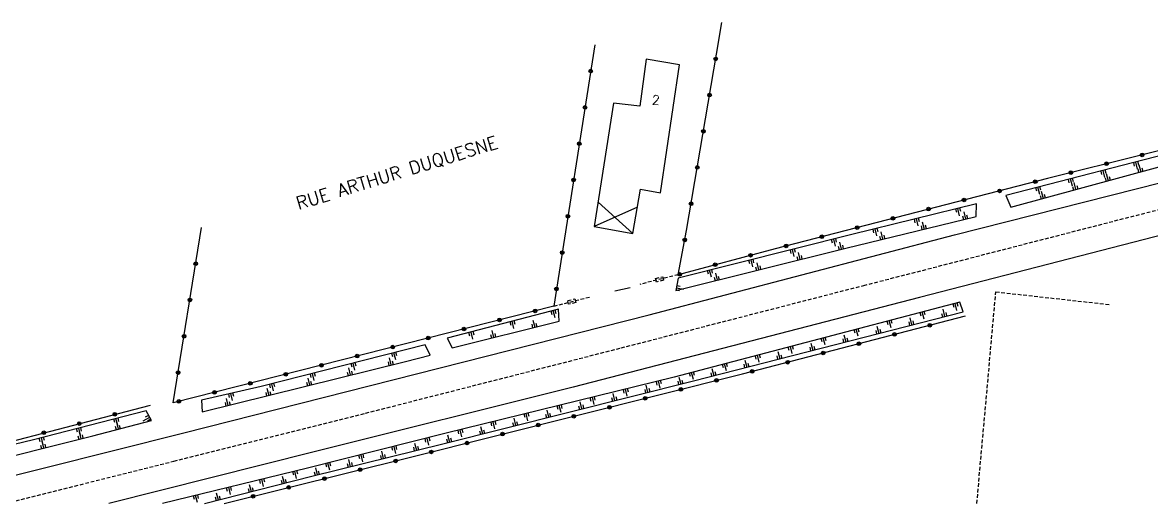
# Model space of a CAD drawing. Header units: millimetres. Extents: x 124000 to 125000, y 125000 to 126000.
# Drawn here: x 124334.3 to 124487.9, y 125000 to 125065.4 of the extents above; entities that cross this region are included whole.
import ezdxf
from ezdxf.enums import TextEntityAlignment as Align

# ---------------------------------------------------------------- set-up
doc = ezdxf.new("R2010")
doc.units = ezdxf.units.MM
doc.linetypes.add('DASHED', pattern=[0.75, 0.5, -0.25])
for name, color, linetype in [('W0001', 6, 'DASHED'), ('W0008', 7, 'CONTINUOUS'), ('W0100', 7, 'CONTINUOUS'), ('W0112', 1, 'DASHED'), ('W0211', 2, 'CONTINUOUS'), ('W0322', 7, 'CONTINUOUS'), ('W0989', 7, 'CONTINUOUS'), ('W0991', 7, 'CONTINUOUS')]:
    doc.layers.add(name, color=color, linetype=linetype)
doc.styles.get("Standard").update_dxf_attribs({"font": 'romans.shx', "width": 0.85})

msp = doc.modelspace()

# ---------------------------------------------------------------- linework, layer by layer
at = {"layer": 'W0001'}
msp.add_lwpolyline([(124331.97, 125000), (124354.92, 125005.75), (124381.02, 125012.28), (124415.8, 125021.16), (124448.8, 125029.66), (124500, 125042.83)], dxfattribs=at)
at = {"layer": 'W0008'}
for points in [[(124317.95, 125000), (124356.29, 125009.6), (124419.59, 125025.64), (124461.16, 125036.55), (124500, 125046.38)], [(124500, 125039.28), (124456.39, 125028.03), (124409.27, 125015.81), (124374.03, 125007.02), (124346.08, 125000)], [(124414.92, 125028.94), (124417.03, 125029.4)]]:
    msp.add_lwpolyline(points, dxfattribs=at)
at = {"layer": 'W0100'}
for points in [[(124417.4, 125036.72), (124418.43, 125042.78), (124421.16, 125042.27), (124423.72, 125059.67), (124419.2, 125060.44), (124418.34, 125054.04), (124414.76, 125054.47), (124412.11, 125037.66), (124417.4, 125036.72), (124412.64, 125041)], [(124418.01, 125040.3), (124412.11, 125037.66)]]:
    msp.add_lwpolyline(points, dxfattribs=at)
at = {"layer": 'W0112'}
for p, q in [((124420.48, 125030.6), (124421.45, 125030.85)), ((124420.6, 125030.12), (124420.48, 125030.6)), ((124421.57, 125030.36), (124420.6, 125030.12)), ((124421.45, 125030.85), (124421.57, 125030.36)), ((124408.52, 125027.59), (124409.49, 125027.83)), ((124408.64, 125027.1), (124408.52, 125027.59)), ((124409.61, 125027.35), (124408.64, 125027.1)), ((124409.49, 125027.83), (124409.61, 125027.35))]:
    msp.add_line(p, q, dxfattribs=at)
for points in [[(124423.56, 125031.12), (124418.35, 125029.81)], [(124464.19, 125000), (124466.77, 125028.79), (124482.34, 125027.05)], [(124406.63, 125026.85), (124411.63, 125028.12)]]:
    msp.add_lwpolyline(points, dxfattribs=at)
at = {"layer": 'W0211'}
for p, q in [((124481.21, 125044.75), (124481.09, 125045.23)), ((124481.62, 125044.33), (124481.37, 125045.3)), ((124481.77, 125044.89), (124481.65, 125045.37)), ((124485.65, 125045.88), (124485.53, 125046.37)), ((124486.06, 125045.47), (124485.81, 125046.44)), ((124486.07, 125045.52), (124486.2, 125045.04)), ((124486.21, 125046.03), (124486.09, 125046.51)), ((124486.22, 125046.08), (124486.48, 125045.12)), ((124486.63, 125045.67), (124486.76, 125045.19)), ((124476.77, 125043.61), (124476.65, 125044.09)), ((124477.18, 125043.19), (124476.93, 125044.16)), ((124477.33, 125043.75), (124477.21, 125044.23)), ((124477.37, 125043.68), (124477.63, 125042.71)), ((124481.65, 125044.32), (124481.78, 125043.84)), ((124481.79, 125044.88), (124482.06, 125043.91)), ((124482.2, 125044.47), (124482.33, 125043.99)), ((124472.33, 125042.47), (124472.21, 125042.95)), ((124472.74, 125042.05), (124472.49, 125043.02)), ((124472.89, 125042.61), (124472.77, 125043.1)), ((124472.95, 125042.48), (124473.21, 125041.51)), ((124473.36, 125042.07), (124473.49, 125041.59)), ((124477.22, 125043.12), (124477.35, 125042.64)), ((124477.78, 125043.27), (124477.91, 125042.79)), ((124472.8, 125041.92), (124472.93, 125041.44)), ((124461.45, 125039.57), (124461.33, 125040.06)), ((124461.84, 125039.15), (124461.61, 125040.13)), ((124462.01, 125039.71), (124461.89, 125040.19)), ((124462.23, 125039.12), (124462.35, 125038.63)), ((124462.4, 125039.67), (124462.63, 125038.7)), ((124462.8, 125039.26), (124462.91, 125038.77)), ((124450.74, 125036.95), (124450.62, 125037.43)), ((124455.81, 125038.19), (124455.69, 125038.68)), ((124456.21, 125037.77), (124455.97, 125038.75)), ((124456.37, 125038.33), (124456.25, 125038.81)), ((124456.6, 125037.75), (124456.72, 125037.27)), ((124456.76, 125038.31), (124457, 125037.33)), ((124457.16, 125037.89), (124457.28, 125037.4)), ((124444.55, 125035.42), (124444.43, 125035.9)), ((124444.95, 125035), (124444.71, 125035.97)), ((124445.11, 125035.56), (124444.99, 125036.04)), ((124450.18, 125036.81), (124450.06, 125037.3)), ((124450.58, 125036.39), (124450.34, 125037.37)), ((124450.96, 125036.38), (124451.08, 125035.9)), ((124451.13, 125036.94), (124451.36, 125035.97)), ((124451.52, 125036.52), (124451.64, 125036.03)), ((124438.93, 125034.01), (124438.81, 125034.49)), ((124439.33, 125033.59), (124439.09, 125034.56)), ((124439.49, 125034.15), (124439.37, 125034.63)), ((124445.33, 125035.01), (124445.45, 125034.52)), ((124445.48, 125035.56), (124445.73, 125034.59)), ((124445.89, 125035.15), (124446.01, 125034.66)), ((124433.3, 125032.6), (124433.18, 125033.09)), ((124433.7, 125032.19), (124433.46, 125033.16)), ((124433.86, 125032.74), (124433.74, 125033.23)), ((124439.7, 125033.6), (124439.82, 125033.11)), ((124439.86, 125034.15), (124440.1, 125033.18)), ((124440.26, 125033.74), (124440.38, 125033.25)), ((124427.68, 125031.19), (124427.55, 125031.68)), ((124428.08, 125030.78), (124427.83, 125031.75)), ((124428.24, 125031.33), (124428.11, 125031.82)), ((124428.61, 125031.33), (124428.85, 125030.36)), ((124434.08, 125032.19), (124434.2, 125031.7)), ((124434.23, 125032.74), (124434.48, 125031.77)), ((124434.64, 125032.33), (124434.76, 125031.84)), ((124428.45, 125030.78), (124428.57, 125030.29)), ((124429.01, 125030.92), (124429.13, 125030.43)), ((124423.73, 125028.94), (124423.24, 125029.03)), ((124424.28, 125029.13), (124423.3, 125029.31)), ((124423.84, 125029.51), (124423.35, 125029.6)), ((124461.08, 125026.67), (124460.95, 125027.15)), ((124461.48, 125026.26), (124461.23, 125027.22)), ((124461.63, 125026.81), (124461.51, 125027.3)), ((124406.39, 125025.67), (124406.27, 125026.15)), ((124406.8, 125025.26), (124406.55, 125026.23)), ((124406.95, 125025.81), (124406.83, 125026.3)), ((124455.07, 125025.26), (124455.31, 125024.29)), ((124456.59, 125025.49), (124456.47, 125025.98)), ((124457, 125025.08), (124456.75, 125026.05)), ((124457.15, 125025.64), (124457.02, 125026.12)), ((124459.4, 125025.86), (124459.52, 125025.37)), ((124459.55, 125026.41), (124459.8, 125025.44)), ((124459.96, 125026), (124460.08, 125025.52)), ((124400.8, 125024.22), (124400.67, 125024.7)), ((124401.2, 125023.81), (124400.95, 125024.78)), ((124401.36, 125024.36), (124401.23, 125024.85)), ((124403.62, 125024.39), (124403.74, 125023.91)), ((124403.78, 125024.95), (124404.02, 125023.98)), ((124404.18, 125024.53), (124404.3, 125024.05)), ((124447.63, 125023.15), (124447.5, 125023.63)), ((124448.03, 125022.74), (124447.78, 125023.7)), ((124448.18, 125023.29), (124448.06, 125023.78)), ((124450.58, 125024.11), (124450.83, 125023.14)), ((124450.98, 125023.69), (124451.1, 125023.21)), ((124452.11, 125024.32), (124451.98, 125024.8)), ((124452.52, 125023.91), (124452.26, 125024.88)), ((124452.67, 125024.47), (124452.54, 125024.95)), ((124454.91, 125024.7), (124455.03, 125024.22)), ((124455.47, 125024.85), (124455.59, 125024.36)), ((124395.21, 125022.77), (124395.08, 125023.25)), ((124395.61, 125022.36), (124395.36, 125023.32)), ((124395.77, 125022.91), (124395.64, 125023.4)), ((124398.02, 125022.98), (124398.14, 125022.5)), ((124398.17, 125023.54), (124398.42, 125022.57)), ((124398.58, 125023.12), (124398.7, 125022.64)), ((124443.14, 125021.97), (124443.02, 125022.46)), ((124443.55, 125021.56), (124443.29, 125022.53)), ((124443.7, 125022.12), (124443.57, 125022.6)), ((124445.93, 125022.4), (124446.06, 125021.91)), ((124446.09, 125022.95), (124446.34, 125021.99)), ((124446.49, 125022.54), (124446.62, 125022.06)), ((124450.42, 125023.55), (124450.55, 125023.07)), ((124385.27, 125020.07), (124385.14, 125020.56)), ((124437.11, 125020.65), (124437.36, 125019.68)), ((124438.66, 125020.8), (124438.53, 125021.28)), ((124439.07, 125020.39), (124438.81, 125021.35)), ((124439.22, 125020.94), (124439.09, 125021.43)), ((124441.44, 125021.25), (124441.57, 125020.76)), ((124441.6, 125021.8), (124441.85, 125020.83)), ((124442, 125021.39), (124442.13, 125020.91)), ((124379.17, 125018.53), (124379.05, 125019.01)), ((124379.57, 125018.11), (124379.33, 125019.08)), ((124379.73, 125018.67), (124379.61, 125019.15)), ((124384.07, 125019.26), (124384.19, 125018.77)), ((124384.23, 125019.81), (124384.47, 125018.84)), ((124384.71, 125019.93), (124384.58, 125020.42)), ((124384.63, 125019.4), (124384.75, 125018.91)), ((124385.11, 125019.52), (124384.86, 125020.49)), ((124430.1, 125018.03), (124429.85, 125018.99)), ((124430.25, 125018.58), (124430.13, 125019.07)), ((124432.62, 125019.5), (124432.87, 125018.53)), ((124433.02, 125019.09), (124433.15, 125018.6)), ((124434.18, 125019.62), (124434.05, 125020.1)), ((124434.58, 125019.21), (124434.33, 125020.17)), ((124434.74, 125019.76), (124434.61, 125020.25)), ((124436.95, 125020.09), (124437.08, 125019.61)), ((124437.51, 125020.24), (124437.64, 125019.75)), ((124373.63, 125017.12), (124373.51, 125017.61)), ((124374.03, 125016.71), (124373.79, 125017.68)), ((124374.19, 125017.26), (124374.07, 125017.75)), ((124378.52, 125017.87), (124378.64, 125017.39)), ((124378.68, 125018.43), (124378.92, 125017.46)), ((124379.08, 125018.01), (124379.2, 125017.53)), ((124425.21, 125017.26), (124425.09, 125017.74)), ((124425.62, 125016.85), (124425.37, 125017.81)), ((124425.77, 125017.4), (124425.64, 125017.89)), ((124427.98, 125017.79), (124428.1, 125017.31)), ((124428.13, 125018.35), (124428.38, 125017.38)), ((124428.53, 125017.93), (124428.66, 125017.45)), ((124429.7, 125018.44), (124429.57, 125018.92)), ((124432.46, 125018.94), (124432.59, 125018.46)), ((124368.09, 125015.72), (124367.97, 125016.2)), ((124368.49, 125015.3), (124368.25, 125016.27)), ((124368.65, 125015.86), (124368.53, 125016.34)), ((124372.98, 125016.49), (124373.1, 125016.01)), ((124373.14, 125017.05), (124373.38, 125016.08)), ((124373.54, 125016.63), (124373.66, 125016.15)), ((124419.15, 125016.08), (124419.39, 125015.11)), ((124420.71, 125016.11), (124420.59, 125016.6)), ((124421.11, 125015.7), (124420.88, 125016.67)), ((124421.28, 125016.25), (124421.16, 125016.74)), ((124423.49, 125016.65), (124423.61, 125016.16)), ((124423.64, 125017.2), (124423.89, 125016.23)), ((124424.05, 125016.79), (124424.17, 125016.31)), ((124362.51, 125014.42), (124362.4, 125014.91)), ((124362.9, 125014), (124362.68, 125014.97)), ((124363.07, 125014.55), (124362.96, 125015.03)), ((124367.43, 125015.11), (124367.55, 125014.62)), ((124367.59, 125015.66), (124367.83, 125014.69)), ((124367.99, 125015.25), (124368.11, 125014.76)), ((124411.71, 125013.89), (124411.59, 125014.38)), ((124412.11, 125013.48), (124411.87, 125014.45)), ((124412.27, 125014.03), (124412.16, 125014.52)), ((124414.49, 125014.4), (124414.62, 125013.91)), ((124414.65, 125014.95), (124414.9, 125013.98)), ((124415.05, 125014.54), (124415.18, 125014.05)), ((124416.21, 125015), (124416.09, 125015.49)), ((124416.61, 125014.59), (124416.38, 125015.56)), ((124416.77, 125015.14), (124416.66, 125015.63)), ((124418.99, 125015.52), (124419.11, 125015.04)), ((124419.55, 125015.66), (124419.67, 125015.18)), ((124361.89, 125013.73), (124362.01, 125013.24)), ((124362.05, 125014.28), (124362.29, 125013.31)), ((124362.45, 125013.87), (124362.57, 125013.38)), ((124407.21, 125012.79), (124407.09, 125013.27)), ((124407.61, 125012.37), (124407.37, 125013.34)), ((124407.77, 125012.92), (124407.65, 125013.41)), ((124410, 125013.27), (124410.12, 125012.79)), ((124410.16, 125013.83), (124410.4, 125012.86)), ((124410.56, 125013.41), (124410.68, 125012.93)), ((124346.89, 125011.01), (124346.77, 125011.49)), ((124347.3, 125010.59), (124347.05, 125011.56)), ((124347.45, 125011.15), (124347.33, 125011.63)), ((124350.76, 125011.26), (124351.64, 125011.74)), ((124351.06, 125011.76), (124351.5, 125012)), ((124351.34, 125011.25), (124351.78, 125011.49)), ((124401.17, 125011.58), (124401.41, 125010.61)), ((124402.71, 125011.68), (124402.59, 125012.16)), ((124403.11, 125011.26), (124402.87, 125012.23)), ((124403.27, 125011.82), (124403.15, 125012.3)), ((124405.5, 125012.15), (124405.62, 125011.66)), ((124405.66, 125012.7), (124405.9, 125011.73)), ((124406.06, 125012.29), (124406.18, 125011.8)), ((124341.82, 125009.7), (124341.7, 125010.18)), ((124342.23, 125009.29), (124341.98, 125010.25)), ((124342.38, 125009.84), (124342.26, 125010.33)), ((124346.94, 125010.51), (124347.07, 125010.02)), ((124347.1, 125011.06), (124347.35, 125010.09)), ((124347.5, 125010.65), (124347.63, 125010.17)), ((124393.71, 125009.46), (124393.59, 125009.95)), ((124394.11, 125009.04), (124393.87, 125010.02)), ((124394.27, 125009.6), (124394.15, 125010.08)), ((124396.51, 125009.89), (124396.63, 125009.41)), ((124396.67, 125010.45), (124396.91, 125009.48)), ((124397.07, 125010.03), (124397.19, 125009.55)), ((124398.21, 125010.57), (124398.09, 125011.05)), ((124398.61, 125010.15), (124398.37, 125011.12)), ((124398.77, 125010.71), (124398.65, 125011.19)), ((124401.01, 125011.02), (124401.13, 125010.54)), ((124401.57, 125011.16), (124401.69, 125010.68)), ((124336.75, 125008.39), (124336.62, 125008.88)), ((124337.15, 125007.98), (124336.9, 125008.95)), ((124336.95, 125008.48), (124337.19, 125007.51)), ((124337.31, 125008.54), (124337.18, 125009.02)), ((124341.87, 125009.21), (124341.99, 125008.72)), ((124342.03, 125009.76), (124342.27, 125008.79)), ((124342.43, 125009.35), (124342.55, 125008.86)), ((124389.22, 125008.34), (124389.1, 125008.82)), ((124389.62, 125007.92), (124389.38, 125008.89)), ((124389.78, 125008.48), (124389.66, 125008.96)), ((124392.01, 125008.77), (124392.14, 125008.28)), ((124392.17, 125009.32), (124392.42, 125008.35)), ((124392.57, 125008.91), (124392.7, 125008.42)), ((124336.79, 125007.93), (124336.91, 125007.44)), ((124337.35, 125008.07), (124337.47, 125007.59)), ((124380.79, 125006.22), (124380.67, 125006.7)), ((124383.18, 125007.09), (124383.42, 125006.12)), ((124384.72, 125007.21), (124384.6, 125007.69)), ((124385.13, 125006.79), (124384.88, 125007.76)), ((124385.28, 125007.35), (124385.16, 125007.83)), ((124387.52, 125007.65), (124387.64, 125007.17)), ((124387.68, 125008.21), (124387.92, 125007.24)), ((124388.08, 125007.79), (124388.2, 125007.31)), ((124375.74, 125004.94), (124375.61, 125005.43)), ((124376.14, 125004.53), (124375.89, 125005.5)), ((124376.3, 125005.08), (124376.17, 125005.57)), ((124378.52, 125005.42), (124378.64, 125004.93)), ((124378.68, 125005.97), (124378.92, 125005)), ((124379.08, 125005.56), (124379.2, 125005.07)), ((124380.23, 125006.07), (124380.11, 125006.56)), ((124380.63, 125005.66), (124380.39, 125006.63)), ((124383.02, 125006.54), (124383.14, 125006.05)), ((124383.58, 125006.67), (124383.7, 125006.19)), ((124369.68, 125003.72), (124369.93, 125002.75)), ((124371.23, 125003.83), (124371.12, 125004.31)), ((124371.63, 125003.41), (124371.4, 125004.38)), ((124371.79, 125003.96), (124371.68, 125004.45)), ((124374.02, 125004.3), (124374.14, 125003.82)), ((124374.18, 125004.86), (124374.42, 125003.89)), ((124374.58, 125004.44), (124374.7, 125003.96)), ((124362.23, 125001.64), (124362.11, 125002.12)), ((124362.63, 125001.22), (124362.39, 125002.19)), ((124362.79, 125001.77), (124362.67, 125002.26)), ((124365.19, 125002.58), (124365.44, 125001.61)), ((124365.6, 125002.17), (124365.72, 125001.68)), ((124366.73, 125002.73), (124366.61, 125003.22)), ((124367.13, 125002.31), (124366.89, 125003.29)), ((124367.29, 125002.87), (124367.17, 125003.35)), ((124369.53, 125003.16), (124369.65, 125002.68)), ((124370.09, 125003.31), (124370.21, 125002.82)), ((124357.72, 125000.54), (124357.61, 125001.03)), ((124358.12, 125000.12), (124357.89, 125001.1)), ((124358.28, 125000.68), (124358.17, 125001.16)), ((124360.54, 125000.88), (124360.67, 125000.4)), ((124360.7, 125001.44), (124360.95, 125000.47)), ((124361.1, 125001.02), (124361.23, 125000.54)), ((124365.04, 125002.02), (124365.16, 125001.54))]:
    msp.add_line(p, q, dxfattribs=at)
for points in [[(124500, 125050.15), (124492.78, 125048.23), (124468.15, 125041.91), (124468.79, 125040.31)], [(124468.79, 125040.31), (124493.66, 125047.07), (124500, 125048.69)], [(124423.23, 125028.95), (124446.36, 125034.75), (124464.09, 125039.06), (124464.14, 125040.75), (124447.18, 125036.59), (124423.55, 125030.67), (124423.23, 125028.95)], [(124359.11, 125000), (124373.72, 125003.71), (124391.51, 125008.13), (124425.65, 125016.68), (124462.33, 125026.09), (124461.85, 125027.39), (124439.04, 125021.41), (124422.99, 125017.19), (124391.79, 125009.5), (124373.11, 125004.8), (124353.38, 125000)], [(124392.81, 125021.16), (124407.35, 125024.81), (124407.26, 125026.41), (124392.13, 125022.48), (124392.81, 125021.16)], [(124358.77, 125012.44), (124386.43, 125019.33), (124389.78, 125020.16), (124389.14, 125021.57), (124366.82, 125015.91), (124358.7, 125014.07), (124358.77, 125012.44)], [(124327.03, 125004.96), (124343.91, 125009.2), (124351.9, 125011.27), (124351.15, 125012.62), (124335.81, 125008.67), (124326.56, 125006.44), (124327.03, 125004.96)]]:
    msp.add_lwpolyline(points, dxfattribs=at)
at = {"layer": 'W0322'}
for points in [[(124500, 125050.76), (124473.82, 125044.22), (124436.75, 125034.66), (124423.56, 125031.12), (124424.69, 125037.14), (124428.76, 125061.15), (124429.47, 125065.43)], [(124412.2, 125062.4), (124406.63, 125026.85), (124354.84, 125013.67), (124358.7, 125037.56)], [(124361.76, 125000), (124387.11, 125006.29), (124432.3, 125017.62), (124462.64, 125025.51)], [(124297.93, 125000), (124319.01, 125004.86), (124351.74, 125013.39)]]:
    msp.add_lwpolyline(points, dxfattribs=at)
for centre, radius in [((124428.65, 125060.49), 0.25), ((124428.65, 125060.49), 0.15), ((124411.64, 125058.83), 0.25), ((124411.64, 125058.83), 0.15), ((124427.82, 125055.56), 0.25), ((124427.82, 125055.56), 0.15), ((124410.87, 125053.89), 0.25), ((124410.87, 125053.89), 0.15), ((124426.98, 125050.63), 0.25), ((124426.98, 125050.63), 0.15), ((124410.09, 125048.95), 0.25), ((124410.09, 125048.95), 0.15), ((124486.68, 125047.43), 0.25), ((124486.68, 125047.43), 0.15), ((124426.15, 125045.71), 0.25), ((124426.15, 125045.71), 0.15), ((124476.98, 125045.01), 0.25), ((124476.98, 125045.01), 0.15), ((124481.83, 125046.22), 0.25), ((124481.83, 125046.22), 0.15), ((124409.32, 125044.01), 0.25), ((124409.32, 125044.01), 0.15), ((124472.13, 125043.78), 0.25), ((124472.13, 125043.78), 0.15), ((124467.29, 125042.53), 0.25), ((124467.29, 125042.53), 0.15), ((124425.31, 125040.78), 0.25), ((124425.31, 125040.78), 0.15), ((124462.45, 125041.29), 0.25), ((124462.45, 125041.29), 0.15), ((124408.54, 125039.07), 0.25), ((124408.54, 125039.07), 0.15), ((124452.76, 125038.79), 0.25), ((124457.61, 125040.04), 0.25), ((124457.61, 125040.04), 0.15), ((124447.92, 125037.54), 0.25), ((124447.92, 125037.54), 0.15), ((124452.76, 125038.79), 0.15), ((124424.45, 125035.85), 0.25), ((124424.45, 125035.85), 0.15), ((124443.08, 125036.29), 0.25), ((124443.08, 125036.29), 0.15), ((124407.77, 125034.13), 0.25), ((124438.24, 125035.04), 0.25), ((124438.24, 125035.04), 0.15), ((124357.9, 125032.62), 0.25), ((124407.77, 125034.13), 0.15), ((124433.41, 125033.76), 0.25), ((124433.41, 125033.76), 0.15), ((124357.9, 125032.62), 0.15), ((124423.75, 125031.17), 0.25), ((124423.75, 125031.17), 0.15), ((124428.58, 125032.47), 0.25), ((124428.58, 125032.47), 0.15), ((124406.99, 125029.19), 0.25), ((124406.99, 125029.19), 0.15), ((124357.11, 125027.68), 0.25), ((124357.11, 125027.68), 0.15), ((124399.24, 125024.97), 0.25), ((124404.08, 125026.2), 0.25), ((124404.08, 125026.2), 0.15), ((124394.39, 125023.73), 0.25), ((124394.39, 125023.73), 0.15), ((124399.24, 125024.97), 0.15), ((124457.8, 125024.25), 0.25), ((124457.8, 125024.25), 0.15), ((124356.31, 125022.75), 0.25), ((124356.31, 125022.75), 0.15), ((124389.54, 125022.5), 0.25), ((124389.54, 125022.5), 0.15), ((124452.97, 125022.99), 0.25), ((124452.97, 125022.99), 0.15), ((124384.7, 125021.27), 0.25), ((124384.7, 125021.27), 0.15), ((124443.29, 125020.47), 0.25), ((124443.29, 125020.47), 0.15), ((124448.13, 125021.73), 0.25), ((124448.13, 125021.73), 0.15), ((124375.01, 125018.8), 0.25), ((124379.85, 125020.04), 0.25), ((124379.85, 125020.04), 0.15), ((124438.45, 125019.21), 0.25), ((124438.45, 125019.21), 0.15), ((124355.51, 125017.81), 0.25), ((124355.51, 125017.81), 0.15), ((124370.16, 125017.57), 0.25), ((124370.16, 125017.57), 0.15), ((124375.01, 125018.8), 0.15), ((124433.61, 125017.96), 0.25), ((124433.61, 125017.96), 0.15), ((124365.32, 125016.34), 0.25), ((124365.32, 125016.34), 0.15), ((124428.76, 125016.73), 0.25), ((124428.76, 125016.73), 0.15), ((124360.47, 125015.11), 0.25), ((124360.47, 125015.11), 0.15), ((124419.06, 125014.3), 0.25), ((124419.06, 125014.3), 0.15), ((124423.91, 125015.51), 0.25), ((124423.91, 125015.51), 0.15), ((124355.62, 125013.87), 0.25), ((124355.62, 125013.87), 0.15), ((124414.21, 125013.08), 0.25), ((124414.21, 125013.08), 0.15), ((124346.9, 125012.13), 0.25), ((124346.9, 125012.13), 0.15), ((124409.36, 125011.87), 0.25), ((124409.36, 125011.87), 0.15), ((124337.22, 125009.61), 0.25), ((124342.06, 125010.87), 0.25), ((124342.06, 125010.87), 0.15), ((124404.51, 125010.65), 0.25), ((124404.51, 125010.65), 0.15), ((124337.22, 125009.61), 0.15), ((124394.81, 125008.22), 0.25), ((124394.81, 125008.22), 0.15), ((124399.66, 125009.44), 0.25), ((124399.66, 125009.44), 0.15), ((124389.96, 125007), 0.25), ((124389.96, 125007), 0.15), ((124385.11, 125005.79), 0.25), ((124385.11, 125005.79), 0.15), ((124375.41, 125003.39), 0.25), ((124380.26, 125004.59), 0.25), ((124380.26, 125004.59), 0.15), ((124370.55, 125002.18), 0.25), ((124370.55, 125002.18), 0.15), ((124375.41, 125003.39), 0.15), ((124365.7, 125000.98), 0.25), ((124365.7, 125000.98), 0.15)]:
    msp.add_circle(centre, radius, dxfattribs=at)

# ---------------------------------------------------------------- texts
at = {"layer": 'W0989'}
msp.add_text('RUE ARTHUR DUQUESNE', height=1.75, rotation=17.2233, dxfattribs=at).set_placement((124385.3, 125044.93), align=Align.MIDDLE)
at = {"layer": 'W0991'}
msp.add_text('2', height=1.25, rotation=356.2728, dxfattribs=at).set_placement((124420.51, 125054.9), align=Align.MIDDLE)

doc.saveas('drawing.dxf')
